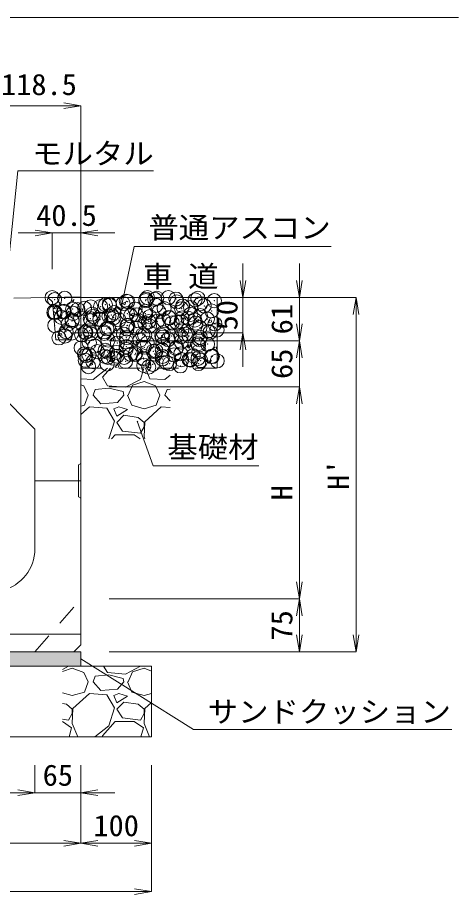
# Model space of a CAD drawing. Units: millimetres at full size. Extents: x 164402 to 209100, y 872507 to 885397.
# Drawn here: x 183353 to 183977, y 875664 to 876905 of the extents above; entities that cross this region are included whole.
import ezdxf
from ezdxf.enums import TextEntityAlignment as Align

# ---------------------------------------------------------------- set-up
doc = ezdxf.new("R2010")
doc.units = ezdxf.units.MM
doc.header["$LTSCALE"] = 40
doc.header["$PDMODE"] = 32
doc.header["$PDSIZE"] = 20
doc.linetypes.add('USER1', pattern=[1.35, 0.75, -0.6])
for name, color, linetype, lineweight in [('0_2', 7, 'Continuous', 13), ('ハッチング', 7, 'Continuous', 5), ('作業エリア', 11, 'Continuous', 13), ('寸法線', 7, 'Continuous', 13), ('本体', 2, 'Continuous', 13), ('補助線', 8, 'Continuous', 13), ('ﾊｯﾁﾝｸﾞ', 7, 'Continuous', 5)]:
    doc.layers.add(name, color=color, linetype=linetype, lineweight=lineweight)
doc.styles.add('ＭＳ 明朝', font='')
doc.styles.get('ＭＳ 明朝').set_extended_font_data('MS Mincho')

# ---------------------------------------------------------------- blocks, each defined once
blk = doc.blocks.new('open_arrow')
at = {"color": 0, "linetype": 'Continuous', "lineweight": -2}
blk.add_lwpolyline([(7.5, 1.25), (0, 0), (7.5, -1.25)], dxfattribs=at)

msp = doc.modelspace()

# ---------------------------------------------------------------- hatches: boundary and pattern name
at = {"layer": 'ハッチング'}
msp.add_hatch(color=8, dxfattribs=at).paths.add_polyline_path([(183012.69, 876007.29), (183012.69, 875987.29), (183442.69, 875987.29), (183442.69, 876007.29)])

# ---------------------------------------------------------------- linework, layer by layer
at = {"layer": '0_2'}
for p, q in [((183396.19, 876508.36), (183402.19, 876508.48)), ((183402.19, 876508.48), (183672.19, 876508.48))]:
    msp.add_line(p, q, dxfattribs=at)
at = {"layer": '0_2', "linetype": 'USER1', "lineweight": 5}
for p, q in [((183442.69, 876458.48), (183635.69, 876458.48)), ((183442.69, 876408.48), (183635.69, 876408.48))]:
    msp.add_line(p, q, dxfattribs=at)
at = {"layer": '0_2', "lineweight": 20}
for p, q in [((182912.69, 875987.29), (183542.69, 875987.29)), ((183542.69, 875887.29), (183542.69, 875987.29)), ((182912.69, 875887.29), (183542.69, 875887.29))]:
    msp.add_line(p, q, dxfattribs=at)
at = {"layer": '0_2'}
msp.add_lwpolyline([(183012.69, 875987.29), (183442.69, 875987.29), (183442.69, 876007.29), (183012.69, 876007.29)], close=True, dxfattribs=at)
at = {"layer": 'ハッチング'}
for p, q in [((183633.46, 876508.48), (183635.69, 876508.13)), ((183404.29, 876492.82), (183406.74, 876495.73)), ((183408.94, 876492.83), (183408.35, 876496.02)), ((183429.34, 876503.79), (183431.87, 876502.09)), ((183429.63, 876504.44), (183433.19, 876505.8)), ((183431.94, 876502.06), (183432.97, 876505.13)), ((183502.34, 876499.72), (183504.87, 876498.02)), ((183502.64, 876500.37), (183506.19, 876501.73)), ((183504.95, 876497.99), (183505.98, 876501.06)), ((183575.35, 876495.66), (183577.88, 876493.95)), ((183575.64, 876496.3), (183579.2, 876497.66)), ((183577.95, 876493.93), (183578.98, 876497)), ((183404.29, 876492.8), (183407.33, 876492.54)), ((183421.65, 876485.11), (183425.6, 876489.23)), ((183421.97, 876484.43), (183426.48, 876483.73)), ((183426.6, 876484.45), (183426.04, 876489.28)), ((183440.73, 876489.63), (183443.18, 876492.55)), ((183440.73, 876489.61), (183443.77, 876489.35)), ((183445.38, 876489.64), (183444.79, 876492.83)), ((183459.66, 876483.34), (183462.19, 876481.64)), ((183459.95, 876483.98), (183463.51, 876485.35)), ((183462.26, 876481.61), (183463.29, 876484.68)), ((183477.17, 876486.44), (183479.62, 876489.36)), ((183477.17, 876486.43), (183480.2, 876486.16)), ((183481.81, 876486.46), (183481.23, 876489.64)), ((183513.6, 876483.25), (183516.05, 876486.17)), ((183513.6, 876483.24), (183516.64, 876482.97)), ((183518.25, 876483.27), (183517.66, 876486.45)), ((183550.04, 876480.06), (183552.49, 876482.98)), ((183554.69, 876480.08), (183554.1, 876483.27)), ((183475.86, 876476.7), (183479.82, 876480.82)), ((183476.18, 876476.02), (183480.7, 876475.32)), ((183480.81, 876476.05), (183480.25, 876480.87)), ((183530.08, 876468.29), (183534.03, 876472.41)), ((183532.67, 876479.27), (183535.19, 876477.57)), ((183532.96, 876479.91), (183536.52, 876481.28)), ((183535.03, 876467.64), (183534.47, 876472.46)), ((183535.27, 876477.54), (183536.3, 876480.61)), ((183550.04, 876480.05), (183553.08, 876479.78)), ((183586.48, 876476.88), (183588.93, 876479.79)), ((183586.48, 876476.86), (183589.51, 876476.6)), ((183591.12, 876476.89), (183590.54, 876480.08)), ((183605.67, 876475.2), (183608.2, 876473.5)), ((183605.97, 876475.85), (183609.52, 876477.21)), ((183608.28, 876473.47), (183609.31, 876476.54)), ((183622.91, 876473.69), (183625.36, 876476.61)), ((183622.91, 876473.67), (183625.95, 876473.41)), ((183627.56, 876473.71), (183626.97, 876476.89)), ((183416.98, 876466.96), (183419.51, 876465.25)), ((183417.27, 876467.6), (183420.83, 876468.96)), ((183419.58, 876465.23), (183420.61, 876468.29)), ((183489.98, 876462.89), (183492.51, 876461.18)), ((183490.28, 876463.53), (183493.83, 876464.9)), ((183492.59, 876461.16), (183493.62, 876464.23)), ((183530.4, 876467.61), (183534.92, 876466.91)), ((183562.99, 876458.82), (183563.5, 876458.48)), ((183563.28, 876459.46), (183566.84, 876460.83)), ((183563.5, 876458.48), (183565.52, 876457.11)), ((183565.59, 876457.09), (183566.06, 876458.48)), ((183566.06, 876458.48), (183566.62, 876460.16)), ((183584.29, 876459.88), (183588.25, 876464)), ((183584.61, 876459.2), (183589.13, 876458.5)), ((183589.24, 876459.23), (183588.68, 876464.05)), ((183411.34, 876454.6), (183413.79, 876457.52)), ((183411.34, 876454.59), (183414.38, 876454.32)), ((183415.99, 876454.62), (183415.4, 876457.81)), ((183447.3, 876446.5), (183449.83, 876444.8)), ((183447.59, 876447.15), (183451.15, 876448.51)), ((183447.78, 876451.42), (183450.23, 876454.33)), ((183447.78, 876451.4), (183450.81, 876451.14)), ((183449.9, 876444.77), (183450.93, 876447.84)), ((183452.43, 876451.43), (183451.84, 876454.62)), ((183484.21, 876448.21), (183487.25, 876447.95)), ((183484.22, 876448.23), (183486.66, 876451.15)), ((183488.86, 876448.25), (183488.28, 876451.43)), ((183520.65, 876445.04), (183523.1, 876447.96)), ((183525.3, 876445.06), (183524.71, 876448.24)), ((183520.31, 876442.43), (183522.83, 876440.73)), ((183520.6, 876443.08), (183524.16, 876444.44)), ((183520.65, 876445.03), (183523.69, 876444.76)), ((183522.91, 876440.7), (183523.94, 876443.77)), ((183557.09, 876441.85), (183559.54, 876444.77)), ((183557.09, 876441.84), (183560.12, 876441.57)), ((183561.74, 876441.87), (183561.15, 876445.05)), ((183593.31, 876438.37), (183595.84, 876436.66)), ((183593.53, 876438.66), (183595.98, 876441.58)), ((183593.53, 876438.65), (183596.56, 876438.38)), ((183593.61, 876439.01), (183597.16, 876440.37)), ((183595.91, 876436.64), (183596.94, 876439.7)), ((183598.17, 876438.68), (183597.59, 876441.87)), ((183629.96, 876435.48), (183632.41, 876438.4)), ((183629.96, 876435.46), (183633, 876435.2)), ((183634.61, 876435.49), (183634.02, 876438.68)), ((183477.62, 876426.05), (183480.15, 876424.34)), ((183477.92, 876426.69), (183481.47, 876428.06)), ((183480.23, 876424.32), (183481.26, 876427.39)), ((183482.6, 876418.8), (183486.55, 876422.93)), ((183487.55, 876418.15), (183486.99, 876422.98)), ((183550.63, 876421.98), (183553.16, 876420.28)), ((183550.92, 876422.62), (183554.48, 876423.99)), ((183553.23, 876420.25), (183554.26, 876423.32)), ((183454.83, 876413.2), (183457.28, 876416.12)), ((183454.83, 876413.19), (183457.86, 876412.92)), ((183459.47, 876413.22), (183458.89, 876416.41)), ((183460.04, 876392.71), (183480.44, 876408.48)), ((183473.24, 876395.76), (183484.69, 876408.48)), ((183482.92, 876418.13), (183487.43, 876417.42)), ((183491.26, 876410.02), (183493.71, 876412.94)), ((183491.26, 876410), (183494.3, 876409.74)), ((183495.91, 876410.03), (183495.32, 876413.22)), ((183528.93, 876408.48), (183531.16, 876406.93)), ((183529.08, 876408.48), (183530.15, 876409.75)), ((183532.05, 876408.48), (183531.76, 876410.03)), ((183534.09, 876408.48), (183540.3, 876393.72)), ((183536.81, 876410.39), (183540.77, 876414.52)), ((183537.13, 876409.72), (183541.65, 876409.02)), ((183541.76, 876409.74), (183541.2, 876414.57)), ((183623.64, 876417.91), (183626.16, 876416.21)), ((183623.93, 876418.56), (183627.49, 876419.92)), ((183626.24, 876416.18), (183627.27, 876419.25)), ((183531.16, 876406.93), (183527.09, 876392.71)), ((183561.64, 876392.71), (183569.14, 876398.51)), ((183442.69, 876393.53), (183460.04, 876392.71)), ((183442.69, 876385.12), (183446.83, 876383.56)), ((183480.36, 876383.56), (183473.24, 876395.76)), ((183527.09, 876392.71), (183505.76, 876381.53)), ((183509.82, 876370.36), (183515.92, 876384.58)), ((183515.92, 876384.58), (183532.17, 876389.66)), ((183532.17, 876389.66), (183548.43, 876383.56)), ((183540.3, 876393.72), (183561.64, 876392.71)), ((183446.83, 876383.56), (183452.92, 876370.36)), ((183460.04, 876370.36), (183463.08, 876378.48)), ((183482.39, 876380.52), (183463.08, 876378.48)), ((183505.76, 876381.53), (183480.36, 876383.56)), ((183502.71, 876375.44), (183482.39, 876380.52)), ((183503.72, 876370.36), (183502.71, 876375.44)), ((183548.43, 876383.56), (183554.52, 876370.36)), ((183561.64, 876370.36), (183564.68, 876378.48)), ((183569.14, 876378.95), (183564.68, 876378.48)), ((183447.84, 876356.13), (183452.92, 876370.36)), ((183471.21, 876358.16), (183460.04, 876370.36)), ((183494.58, 876360.2), (183471.21, 876358.16)), ((183503.72, 876370.36), (183494.58, 876360.2)), ((183508.8, 876370.36), (183514.9, 876356.13)), ((183549.44, 876356.13), (183554.52, 876370.36)), ((183569.14, 876362.17), (183561.64, 876370.36)), ((183442.69, 876354.62), (183447.84, 876356.13)), ((183454.96, 876354.1), (183442.69, 876342.9)), ((183479.34, 876352.07), (183454.96, 876354.1)), ((183490.52, 876333.78), (183479.34, 876352.07)), ((183496.61, 876354.1), (183489.5, 876351.05)), ((183489.5, 876351.05), (183493.56, 876340.89)), ((183493.56, 876340.89), (183508.8, 876350.04)), ((183508.8, 876350.04), (183496.61, 876354.1)), ((183514.9, 876356.13), (183532.17, 876351.05)), ((183532.17, 876351.05), (183549.44, 876356.13)), ((183556.56, 876354.1), (183533.19, 876332.76)), ((183569.14, 876353.05), (183556.56, 876354.1)), ((183503.72, 876341.91), (183493.56, 876331.75)), ((183524.04, 876338.86), (183503.72, 876341.91)), ((183532.17, 876331.75), (183524.04, 876338.86)), ((183482.42, 876308.47), (183490.52, 876333.78)), ((183493.56, 876331.75), (183501.69, 876319.56)), ((183527.09, 876316.51), (183532.17, 876325.65)), ((183533.19, 876332.76), (183532.17, 876311.43)), ((183532.17, 876325.65), (183532.17, 876331.75)), ((183486.12, 876308.47), (183491.53, 876314.48)), ((183491.53, 876314.48), (183517.95, 876314.48)), ((183501.69, 876319.56), (183527.09, 876316.51)), ((183517.95, 876314.48), (183526.63, 876308.47)), ((183532.17, 876311.43), (183533.42, 876308.47))]:
    msp.add_line(p, q, dxfattribs=at)
for p in [(183405.55, 876505.38), (183419.9, 876507.32), (183477.57, 876498.22), (183483.06, 876499.1), (183502.53, 876499.92), (183507.19, 876503.31), (183509.14, 876502.68), (183534.62, 876504.15), (183534.8, 876505.93), (183536.82, 876508.4), (183547.33, 876505.82), (183550.18, 876507.42), (183566.57, 876508.36), (183577.29, 876506.28), (183578.62, 876502.33), (183604.41, 876505.13), (183608.24, 876507.41), (183612.31, 876499.66), (183631.53, 876503.98), (183404.69, 876487.19), (183404.93, 876488.47), (183406.54, 876487.29), (183418.31, 876488.05), (183419.26, 876488.96), (183431.02, 876492.04), (183431.81, 876486.05), (183438.5, 876491.49), (183447.94, 876493.14), (183456.68, 876495.3), (183470.58, 876495.72), (183483.3, 876497.39), (183489.74, 876487.07), (183508.53, 876485.77), (183519.36, 876492.16), (183533.97, 876485.79), (183534.18, 876489.02), (183548.99, 876497.24), (183553.21, 876488.32), (183560.57, 876492.83), (183585.29, 876492.54), (183586.65, 876496.41), (183598.01, 876494.22), (183617.25, 876496.75), (183627.64, 876489.63), (183415.4, 876480.37), (183430.4, 876475.13), (183430.49, 876476.9), (183442.52, 876479.22), (183456.06, 876478.38), (183457.21, 876475.68), (183458.93, 876484.9), (183460.11, 876481.99), (183469.64, 876478.08), (183469.93, 876477.36), (183482.44, 876482.19), (183486.05, 876483.75), (183489.17, 876479.89), (183496.76, 876476.93), (183513.17, 876482.61), (183521.25, 876484.11), (183523.88, 876475.78), (183538.77, 876474.38), (183540.28, 876481.46), (183550.99, 876474.64), (183559.95, 876475.92), (183567.4, 876480.32), (183568.39, 876479.46), (183578.11, 876473.49), (183584.65, 876474.18), (183586.03, 876479.5), (183594.52, 876479.17), (183598.02, 876484.55), (183603.89, 876476.71), (183611.69, 876482.75), (183621.64, 876478.03), (183405.89, 876468.92), (183425.13, 876471.46), (183455.44, 876461.47), (183479.51, 876464.21), (183481.82, 876465.28), (183507.89, 876464.08), (183507.91, 876468.86), (183509.14, 876469.29), (183520.61, 876465.75), (183533.57, 876472.11), (183539.85, 876468.28), (183571.93, 876472.51), (183585.42, 876462.59), (183605.23, 876472.35), (183611.08, 876465.84), (183622.6, 876460.9), (183632.35, 876471.2), (183635.32, 876462.58), (183411.77, 876451.42), (183420.26, 876454.04), (183421.7, 876460.22), (183429.78, 876458.22), (183443.85, 876455.64), (183448.82, 876459.08), (183449.89, 876459.12), (183456.57, 876457.32), (183475.81, 876459.85), (183475.94, 876457.93), (183481.21, 876448.37), (183503.06, 876456.79), (183507.29, 876451.95), (183526.48, 876448.25), (183530.18, 876455.64), (183532.95, 876455.2), (183557.3, 876454.49), (183558.57, 876452.47), (183559.33, 876459.01), (183566.29, 876449.15), (183571.28, 876454.14), (183584.41, 876453.35), (183590.52, 876456.68), (183595.92, 876454.24), (183610.46, 876448.93), (183611.53, 876452.2), (183625.55, 876459.32), (183443.2, 876437.28), (183454.82, 876444.56), (183462.44, 876439.82), (183494.53, 876444.04), (183507.04, 876438.98), (183507.24, 876445.71), (183532.33, 876438.29), (183536.67, 876444.07), (183558.72, 876442.1), (183577.16, 876436.64), (183578.47, 876438), (183584.8, 876445.67), (183608.09, 876443.08), (183609.24, 876440.87), (183621.96, 876442.54), (183447.79, 876428.81), (183449.64, 876426.3), (183454.2, 876427.65), (183466.05, 876431.97), (183476.76, 876425.15), (183477.42, 876433.9), (183480.59, 876431.46), (183481.16, 876424), (183493.17, 876430.83), (183493.88, 876425.68), (183503.88, 876424), (183506.67, 876435.04), (183513.12, 876428.21), (183519.21, 876427.83), (183520.28, 876429.68), (183545.2, 876432.43), (183547.4, 876428.54), (183548.84, 876432.91), (183557.92, 876434.11), (183558.1, 876425.19), (183574.52, 876427.39), (183584.18, 876428.76), (183601.64, 876426.24), (183609.84, 876432.02), (183627.49, 876425.31), (183627.83, 876425.04), (183628.76, 876425.1), (183449.08, 876419.78), (183459.96, 876417.66), (183479.97, 876414.55), (183489.59, 876422.74), (183506.05, 876418.13), (183531, 876422.86), (183531.71, 876421.38), (183531.84, 876412.4), (183544.55, 876414.07), (183558.11, 876421.71), (183563.79, 876416.61), (183568.24, 876415.14), (183583.56, 876411.85), (183585.23, 876420.57), (183595.88, 876420.83), (183597.87, 876420.22), (183608.59, 876422.5), (183609.22, 876415.1), (183612.35, 876419.42), (183635.61, 876418.91), (183453.59, 876410.74), (183538.62, 876410.05)]:
    msp.add_point(p, dxfattribs=at)
at = {"layer": '作業エリア'}
msp.add_point((183402.19, 876508.48), dxfattribs=at)
at = {"layer": '寸法線'}
for p, q in [((183324.33, 876779.86), (183442.69, 876779.86)), ((183442.69, 876498.48), (183442.69, 876779.86)), ((183354.19, 876599.85), (183490.69, 876599.85)), ((183402.19, 876548.48), (183402.19, 876599.85)), ((183442.69, 876549.29), (183442.69, 876599.85)), ((183672.03, 876410.48), (183672.03, 876556.48)), ((183752.03, 876399.29), (183752.03, 876556.48)), ((183442.19, 876508.48), (183832.03, 876508.48)), ((183442.19, 876508.48), (183752.03, 876508.48)), ((183442.19, 876508.48), (183672.03, 876508.48)), ((183832.03, 876007.29), (183832.03, 876508.48)), ((183752.03, 876495.29), (183752.03, 876334.29)), ((183482.69, 876458.48), (183672.03, 876458.48)), ((183482.69, 876447.29), (183752.03, 876447.29)), ((183482.69, 876447.29), (183752.03, 876447.29)), ((183482.69, 876382.29), (183752.03, 876382.29)), ((183482.69, 876382.29), (183752.03, 876382.29)), ((183752.03, 876082.29), (183752.03, 876382.29)), ((183482.69, 876082.29), (183752.03, 876082.29)), ((183482.69, 876082.29), (183752.03, 876082.29)), ((183752.03, 876007.29), (183752.03, 876082.29)), ((183482.69, 876007.29), (183832.03, 876007.29)), ((183482.69, 876007.29), (183752.03, 876007.29)), ((183377.69, 875847.29), (183377.69, 875807.96)), ((183377.69, 875847.29), (183377.69, 875807.96)), ((183442.69, 875847.29), (183442.69, 875807.96)), ((183442.69, 875847.29), (183442.69, 875736.65)), ((183442.69, 875847.29), (183442.69, 875736.65)), ((183542.69, 875847.29), (183542.69, 875736.65)), ((183542.69, 875847.29), (183542.69, 875668.21)), ((183077.69, 875807.96), (183377.69, 875807.96)), ((183329.69, 875807.96), (183490.69, 875807.96)), ((183012.69, 875736.65), (183442.69, 875736.65)), ((183442.69, 875736.65), (183542.69, 875736.65)), ((182912.69, 875668.21), (183542.69, 875668.21))]:
    msp.add_line(p, q, dxfattribs=at)
at = {"layer": '寸法線', "lineweight": 9}
msp.add_lwpolyline([(183290.08, 876515.56), (183290.08, 876904.51), (183976.93, 876904.51)], dxfattribs=at)
at = {"layer": '寸法線'}
for points in [[(183335.19, 876507.29), (183353.84, 876687.89), (183545.44, 876687.89)], [(183497.74, 876484.97), (183518.27, 876580.48), (183796.95, 876580.48)], [(183522.62, 876333.73), (183545.16, 876270.57), (183694.41, 876270.57)], [(183442.69, 875997.29), (183602.28, 875897.58), (183967.54, 875897.58)]]:
    msp.add_lwpolyline(points, dxfattribs=at)
at = {"layer": '本体'}
for p, q in [((183396.19, 876508.36), (183347.88, 876507.39)), ((183396.19, 876508.36), (183402.69, 876502.5)), ((183402.69, 876502.5), (183407.19, 876448.48)), ((183427.69, 876448.48), (183432.69, 876458.48)), ((183432.69, 876458.48), (183442.69, 876458.48)), ((183442.69, 876017.29), (183442.69, 876458.48)), ((183407.19, 876448.48), (183427.69, 876448.48)), ((183317.69, 876382.29), (183377.69, 876322.29)), ((183377.69, 876152.81), (183377.69, 876322.29)), ((183432.69, 876007.29), (183442.69, 876017.29)), ((183022.69, 876007.29), (183432.69, 876007.29))]:
    msp.add_line(p, q, dxfattribs=at)
at = {"layer": '本体', "lineweight": 9}
for p, q in [((183442.69, 876273.79), (183439.49, 876271.79)), ((183439.49, 876271.79), (183439.49, 876226.79)), ((183439.49, 876226.79), (183442.69, 876224.79)), ((183012.69, 876032.29), (183442.69, 876032.29))]:
    msp.add_line(p, q, dxfattribs=at)
at = {"layer": '本体', "linetype": 'USER1', "lineweight": 9}
msp.add_line((183377.69, 876007.29), (183442.69, 876082.29), dxfattribs=at)
at = {"layer": '本体'}
msp.add_arc((183317.69, 876152.81), 60, 283.34236, 0, dxfattribs=at)
at = {"layer": '補助線'}
for p, q in [((183442.69, 876509.29), (183396.19, 876508.36)), ((183442.69, 876458.48), (183442.69, 876508.48)), ((183635.69, 876408.48), (183635.69, 876508.48)), ((183442.69, 876249.29), (183377.69, 876249.29))]:
    msp.add_line(p, q, dxfattribs=at)
at = {"layer": 'ﾊｯﾁﾝｸﾞ'}
for p, q in [((183425.49, 875987.12), (183416.69, 875982.51)), ((183425.54, 875987.29), (183425.49, 875987.12)), ((183456.51, 875987.29), (183460.04, 875987.12)), ((183460.04, 875987.12), (183460.25, 875987.29)), ((183480.36, 875977.97), (183474.92, 875987.29)), ((183527.09, 875987.12), (183505.76, 875975.94)), ((183527.14, 875987.29), (183527.09, 875987.12)), ((183416.69, 875979.73), (183430.57, 875984.07)), ((183430.57, 875984.07), (183446.83, 875977.97)), ((183446.83, 875977.97), (183452.92, 875964.77)), ((183482.39, 875974.93), (183463.08, 875972.89)), ((183505.76, 875975.94), (183480.36, 875977.97)), ((183502.71, 875969.85), (183482.39, 875974.93)), ((183509.82, 875964.77), (183515.92, 875978.99)), ((183515.92, 875978.99), (183532.17, 875984.07)), ((183532.17, 875984.07), (183542.69, 875980.12)), ((183447.84, 875950.54), (183452.92, 875964.77)), ((183460.04, 875964.77), (183463.08, 875972.89)), ((183471.21, 875952.57), (183460.04, 875964.77)), ((183503.72, 875964.77), (183494.58, 875954.61)), ((183503.72, 875964.77), (183502.71, 875969.85)), ((183508.8, 875964.77), (183514.9, 875950.54)), ((183416.69, 875949.54), (183430.57, 875945.46)), ((183430.57, 875945.46), (183447.84, 875950.54)), ((183494.58, 875954.61), (183471.21, 875952.57)), ((183514.9, 875950.54), (183532.17, 875945.46)), ((183454.96, 875948.51), (183431.59, 875927.17)), ((183479.34, 875946.48), (183454.96, 875948.51)), ((183490.52, 875928.19), (183479.34, 875946.48)), ((183496.61, 875948.51), (183489.5, 875945.46)), ((183489.5, 875945.46), (183493.56, 875935.3)), ((183493.56, 875935.3), (183508.8, 875944.45)), ((183508.8, 875944.45), (183496.61, 875948.51)), ((183532.17, 875945.46), (183542.69, 875948.56)), ((183422.44, 875933.27), (183416.69, 875934.13)), ((183430.57, 875926.16), (183422.44, 875933.27)), ((183431.59, 875927.17), (183430.57, 875905.84)), ((183430.57, 875920.06), (183430.57, 875926.16)), ((183482.39, 875902.79), (183490.52, 875928.19)), ((183503.72, 875936.32), (183493.56, 875926.16)), ((183493.56, 875926.16), (183501.69, 875913.97)), ((183524.04, 875933.27), (183503.72, 875936.32)), ((183532.17, 875926.16), (183524.04, 875933.27)), ((183533.19, 875927.17), (183532.17, 875905.84)), ((183532.17, 875920.06), (183532.17, 875926.16)), ((183542.69, 875935.85), (183533.19, 875927.17)), ((183425.49, 875910.92), (183430.57, 875920.06)), ((183501.69, 875913.97), (183527.09, 875910.92)), ((183527.09, 875910.92), (183532.17, 875920.06)), ((183416.69, 875911.97), (183425.49, 875910.92)), ((183416.69, 875908.65), (183429.56, 875899.74)), ((183430.57, 875905.84), (183438.38, 875887.29)), ((183462.32, 875887.29), (183482.39, 875902.79)), ((183473.24, 875888.57), (183491.53, 875908.89)), ((183491.53, 875908.89), (183517.95, 875908.89)), ((183517.95, 875908.89), (183531.16, 875899.74)), ((183532.17, 875905.84), (183539.98, 875887.29)), ((183429.56, 875899.74), (183426, 875887.29)), ((183473.99, 875887.29), (183473.24, 875888.57)), ((183531.16, 875899.74), (183527.6, 875887.29))]:
    msp.add_line(p, q, dxfattribs=at)

# ---------------------------------------------------------------- block references
at = {"layer": '寸法線'}
for p, xscale, yscale, rotation in [((183442.69, 876779.86), 3.2, 3.2, 180), ((183402.19, 876599.85), 3.2, 3.2, 180), ((183672.03, 876508.48), 3.2, 3.2, 90), ((183752.03, 876508.48), 3.2, 3.2, 90), ((183832.03, 876508.48), 3.2, 3.2, 270), ((183497.74, 876484.97), 0.16, 0.16, 77.9), ((183752.03, 876447.29), 3.2, 3.2, 90), ((183672.03, 876458.48), 3.2, 3.2, 270), ((183752.03, 876447.29), 3.2, 3.2, 270), ((183752.03, 876382.29), 3.2, 3.2, 270), ((183752.03, 876382.29), 3.2, 3.2, 270), ((183522.62, 876333.73), 0.16, 0.16, 289.6), ((183752.03, 876082.29), 3.2, 3.2, 90), ((183752.03, 876082.29), 3.2, 3.2, 270), ((183752.03, 876007.29), 3.2, 3.2, 90), ((183832.03, 876007.29), 3.2, 3.2, 90), ((183442.69, 875997.29), 0.16, 0.16, 328), ((183377.69, 875807.96), 3.2, 3.2, 180), ((183377.69, 875807.96), 3.2, 3.2, 180), ((183442.69, 875736.65), 3.2, 3.2, 180), ((183542.69, 875736.65), 3.2, 3.2, 180), ((183542.69, 875668.21), 3.2, 3.2, 180)]:
    msp.add_blockref('open_arrow', p, dxfattribs=dict(at, xscale=xscale, yscale=yscale, rotation=rotation))
at = {"layer": '寸法線', "xscale": 3.2, "yscale": 3.2}
for p in [(183442.69, 876599.85), (183442.69, 875807.96), (183442.69, 875736.65)]:
    msp.add_blockref('open_arrow', p, dxfattribs=at)

# ---------------------------------------------------------------- texts
at = {"layer": '0_2', "style": 'ＭＳ 明朝', "width": 1.05}
msp.add_text('車 道', height=30.02, dxfattribs=at).set_placement((183530.01, 876514.39), align=Align.BOTTOM_LEFT)
at = {"layer": '寸法線', "style": 'ＭＳ 明朝', "width": 1.05}
for s, p in [('118.5', (183383.51, 876809.86)), ('40.5', (183422.44, 876624.85)), ('65', (183410.19, 875832.96)), ('100', (183492.69, 875761.65))]:
    msp.add_text(s, height=30.02, dxfattribs=at).set_placement(p, align=Align.MIDDLE_CENTER)
for s, p in [('モルタル', (183373.84, 876727.15)), ('普通アスコン', (183538.27, 876622.31)), ('基礎材', (183565.16, 876312.05)), ('サンドクッション', (183622.28, 875937.69))]:
    msp.add_text(s, height=30.02, dxfattribs=at).set_placement(p, align=Align.TOP_LEFT)
for s, p in [('50', (183649.39, 876483.48)), ('61', (183727.03, 876477.88)), ('65', (183727.03, 876414.79)), ("H'", (183807.03, 876257.88)), ('H', (183727.03, 876232.29)), ('75', (183727.03, 876044.79))]:
    msp.add_text(s, height=30.02, rotation=90, dxfattribs=at).set_placement(p, align=Align.MIDDLE_CENTER)

doc.saveas('drawing.dxf')
